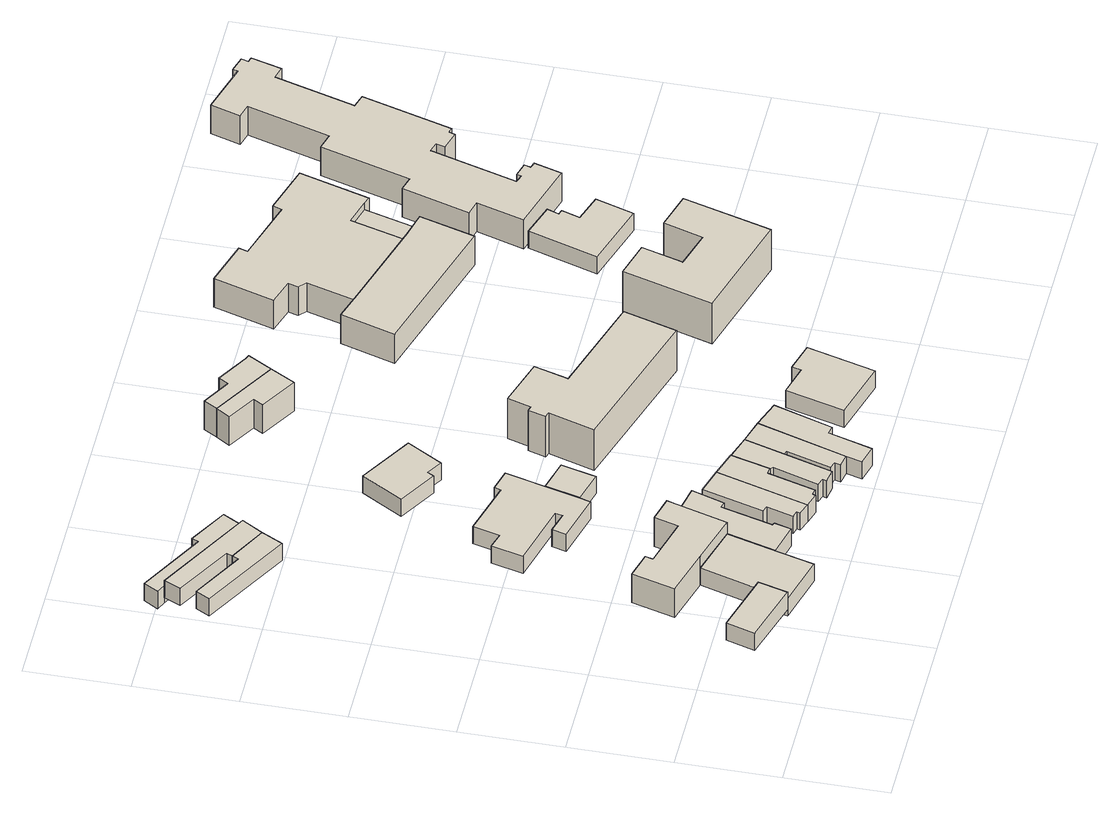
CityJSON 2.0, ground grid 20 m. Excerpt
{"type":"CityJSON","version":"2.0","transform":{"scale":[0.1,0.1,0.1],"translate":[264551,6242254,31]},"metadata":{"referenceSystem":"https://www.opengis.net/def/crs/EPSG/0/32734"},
"CityObjects":{
"building1":{"type":"Building","attributes":{"building":"garage","building:levels":1,"building_height":4.1,"plus_code":"4FRW3F83+F4W","ground_height":39.05,"roof_height":43.15},"geometry":[{"type":"Solid","lod":"1","boundaries":[[[[0,1,2,3]],[[1,4,5,2]],[[4,6,7,5]],[[6,0,3,7]],[[3,2,5,7]],[[6,4,1,0]]]]}]},
"building2":{"type":"Building","attributes":{"building":"yes","building:levels":1,"building_height":4.1,"plus_code":"4FRW3F83+G59","ground_height":37.46,"roof_height":41.56},"geometry":[{"type":"Solid","lod":"1","boundaries":[[[[8,9,10,11]],[[9,12,13,10]],[[12,14,15,13]],[[14,16,17,15]],[[16,18,19,17]],[[18,8,11,19]],[[11,10,13,15,17,19]],[[18,16,14,12,9,8]]]]}]},
"building3":{"type":"Building","attributes":{"address":"23A Salisbury Street Woodstock Cape Town","building":"yes","building:levels":2,"building_height":6.9,"plus_code":"4FRW3F83+H54","ground_height":37.46,"roof_height":44.36},"geometry":[{"type":"Solid","lod":"1","boundaries":[[[[9,8,20,21]],[[8,22,23,20]],[[22,24,25,23]],[[24,26,27,25]],[[26,28,29,27]],[[28,30,31,29]],[[30,32,33,31]],[[32,34,35,33]],[[34,36,37,35]],[[36,9,21,37]],[[21,20,23,25,27,29,31,33,35,37]],[[36,34,32,30,28,26,24,22,8,9]]]]}]},
"building4":{"type":"Building","attributes":{"address":"23 Salisbury Street Woodstock Cape Town","building":"house","building:levels":1,"building_height":4.1,"plus_code":"4FRW3F83+G68","ground_height":37.59,"roof_height":41.69},"geometry":[{"type":"Solid","lod":"1","boundaries":[[[[38,39,40,41]],[[39,42,43,40]],[[42,44,45,43]],[[44,46,47,45]],[[46,48,49,47]],[[48,50,51,49]],[[50,52,53,51]],[[52,54,55,53]],[[54,38,41,55]],[[41,40,43,45,47,49,51,53,55]],[[54,52,50,48,46,44,42,39,38]]]]}]},
"building5":{"type":"Building","attributes":{"address":"54 Milner Road Woodstock Cape Town","building":"house","building:levels":1,"building_height":4.1,"plus_code":"4FRW3F83+R4Q","ground_height":32.58,"roof_height":36.68},"geometry":[{"type":"Solid","lod":"1","boundaries":[[[[56,57,58,59]],[[57,60,61,58]],[[60,62,63,61]],[[62,64,65,63]],[[64,66,67,65]],[[66,56,59,67]],[[59,58,61,63,65,67]],[[66,64,62,60,57,56]]]]}]},
"building6":{"type":"Building","attributes":{"address":"52 Milner Road Woodstock Cape Town","building":"house","building:levels":1,"building_height":4.1,"plus_code":"4FRW3F83+V45","ground_height":32.58,"roof_height":36.68},"geometry":[{"type":"Solid","lod":"1","boundaries":[[[[60,68,69,61]],[[68,70,71,69]],[[70,72,73,71]],[[72,74,75,73]],[[74,62,63,75]],[[62,60,61,63]],[[61,69,71,73,75,63]],[[62,74,72,70,68,60]]]]}]},
"building7":{"type":"Building","attributes":{"address":"39 Milner Road Woodstock Cape Town","building":"house","building:levels":1,"building_height":4.1,"plus_code":"4FRW3F83+M67","ground_height":35.81,"roof_height":39.91},"geometry":[{"type":"Solid","lod":"1","boundaries":[[[[76,77,78,79]],[[77,80,81,78]],[[80,82,83,81]],[[82,84,85,83]],[[84,86,87,85]],[[86,88,89,87]],[[88,90,91,89]],[[90,92,93,91]],[[92,94,95,93]],[[94,96,97,95]],[[96,98,99,97]],[[98,100,101,99]],[[100,102,103,101]],[[102,76,79,103]],[[79,78,81,83,85,87,89,91,93,95,97,99,101,103]],[[102,100,98,96,94,92,90,88,86,84,82,80,77,76]]]]}]},
"building8":{"type":"Building","attributes":{"address":"50 Milner Road Woodstock Cape Town","building":"house","building:levels":1,"building_height":4.1,"plus_code":"4FRW3F83+V4H","ground_height":31.32,"roof_height":35.42},"geometry":[{"type":"Solid","lod":"1","boundaries":[[[[104,105,106,107]],[[105,108,109,106]],[[108,110,111,109]],[[110,112,113,111]],[[112,114,115,113]],[[114,116,117,115]],[[116,104,107,117]],[[107,106,109,111,113,115,117]],[[116,114,112,110,108,105,104]]]]}]},
"building9":{"type":"Building","attributes":{"address":"21 Salisbury Street Woodstock Cape Town","building":"house","building:levels":1,"building_height":4.1,"plus_code":"4FRW3F83+G7F","ground_height":37.59,"roof_height":41.69},"geometry":[{"type":"Solid","lod":"1","boundaries":[[[[118,119,120,121]],[[119,122,123,120]],[[122,124,125,123]],[[124,126,127,125]],[[126,128,129,127]],[[128,130,131,129]],[[130,132,133,131]],[[132,118,121,133]],[[121,120,123,125,127,129,131,133]],[[132,130,128,126,124,122,119,118]]]]}]},
"building10":{"type":"Building","attributes":{"address":"19 Salisbury Street Woodstock Cape Town","building":"house","building:levels":1,"building_height":4.1,"plus_code":"4FRW3F83+F7W","ground_height":37.59,"roof_height":41.69},"geometry":[{"type":"Solid","lod":"1","boundaries":[[[[119,118,121,120]],[[118,134,135,121]],[[134,136,137,135]],[[136,138,139,137]],[[138,140,141,139]],[[140,142,143,141]],[[142,144,145,143]],[[144,119,120,145]],[[120,121,135,137,139,141,143,145]],[[144,142,140,138,136,134,118,119]]]]}]},
"building11":{"type":"Building","attributes":{"building":"garage","building:levels":1,"building_height":4.1,"plus_code":"4FRW3F83+J7M","ground_height":35.93,"roof_height":40.03},"geometry":[{"type":"Solid","lod":"1","boundaries":[[[[146,147,148,149]],[[147,150,151,148]],[[150,152,153,151]],[[152,146,149,153]],[[149,148,151,153]],[[152,150,147,146]]]]}]},
"building12":{"type":"Building","attributes":{"address":"17 Salisbury Street Woodstock Cape Town","building":"house","building:levels":1,"building_height":4.1,"plus_code":"4FRW3F83+G82","ground_height":37.51,"roof_height":41.61},"geometry":[{"type":"Solid","lod":"1","boundaries":[[[[154,155,156,157]],[[155,158,159,156]],[[158,160,161,159]],[[160,162,163,161]],[[162,164,165,163]],[[164,166,167,165]],[[166,168,169,167]],[[168,170,171,169]],[[170,154,157,171]],[[157,156,159,161,163,165,167,169,171]],[[170,168,166,164,162,160,158,155,154]]]]}]},
"building13":{"type":"Building","attributes":{"address":"15 Salisbury Street Woodstock Cape Town","building":"house","building:levels":1,"building_height":4.1,"plus_code":"4FRW3F83+F8P","ground_height":37.51,"roof_height":41.61},"geometry":[{"type":"Solid","lod":"1","boundaries":[[[[170,168,169,171]],[[168,172,173,169]],[[172,174,175,173]],[[174,176,177,175]],[[176,178,179,177]],[[178,180,181,179]],[[180,182,183,181]],[[182,170,171,183]],[[171,169,173,175,177,179,181,183]],[[182,180,178,176,174,172,168,170]]]]}]},
"building14":{"type":"Building","attributes":{"address":"37 Milner Road Woodstock Cape Town","building":"yes","building:levels":1,"building_height":4.1,"plus_code":"4FRW3F83+P7R","ground_height":34.3,"roof_height":38.4},"geometry":[{"type":"Solid","lod":"1","boundaries":[[[[184,185,186,187]],[[185,188,189,186]],[[188,190,191,189]],[[190,192,193,191]],[[192,194,195,193]],[[194,184,187,195]],[[187,186,189,191,193,195]],[[194,192,190,188,185,184]]]]}]},
"building15":{"type":"Building","attributes":{"address":"13 Salisbury Street Woodstock Cape Town","building":"house","building:levels":1,"building_height":4.1,"plus_code":"4FRW3F83+G92","ground_height":37.51,"roof_height":41.61},"geometry":[{"type":"Solid","lod":"1","boundaries":[[[[182,180,181,183]],[[180,196,197,181]],[[196,198,199,197]],[[198,200,201,199]],[[200,202,203,201]],[[202,204,205,203]],[[204,182,183,205]],[[183,181,197,199,201,203,205]],[[204,202,200,198,196,180,182]]]]}]},
"building16":{"type":"Building","attributes":{"address":"9 Salisbury Street Woodstock Cape Town","building":"house","building:levels":1,"building_height":4.1,"plus_code":"4FRW3F83+FCR","ground_height":39.34,"roof_height":43.44},"geometry":[{"type":"Solid","lod":"1","boundaries":[[[[206,207,208,209]],[[207,210,211,208]],[[210,212,213,211]],[[212,214,215,213]],[[214,216,217,215]],[[216,206,209,217]],[[209,208,211,213,215,217]],[[216,214,212,210,207,206]]]]}]},
"building17":{"type":"Building","attributes":{"address":"Raydave 10 Salisbury Street Woodstock Cape Town","building":"apartments","building:levels":3,"building:flats":"24","building_height":9.7,"plus_code":"4FRW3F83+J9R","ground_height":35.69,"roof_height":45.39},"geometry":[{"type":"Solid","lod":"1","boundaries":[[[[218,219,220,221]],[[219,222,223,220]],[[222,224,225,223]],[[224,226,227,225]],[[226,228,229,227]],[[228,230,231,229]],[[230,232,233,231]],[[232,234,235,233]],[[234,236,237,235]],[[236,218,221,237]],[[221,220,223,225,227,229,231,233,235,237]],[[236,234,232,230,228,226,224,222,219,218]]]]}]},
"building18":{"type":"Building","attributes":{"building":"house","building:levels":2,"building_height":6.9,"plus_code":"4FRW3F83+V84","ground_height":32.86,"roof_height":39.76},"geometry":[{"type":"Solid","lod":"1","boundaries":[[[[238,239,240,241]],[[239,242,243,240]],[[242,244,245,243]],[[244,246,247,245]],[[246,248,249,247]],[[248,238,241,249]],[[241,240,243,245,247,249]],[[248,246,244,242,239,238]]]]}]},
"building19":{"type":"Building","attributes":{"building":"house","building:levels":2,"building_height":6.9,"plus_code":"4FRW3F83+V89","ground_height":32.86,"roof_height":39.76},"geometry":[{"type":"Solid","lod":"1","boundaries":[[[[238,248,249,241]],[[248,250,251,249]],[[250,252,253,251]],[[252,254,255,253]],[[254,256,257,255]],[[256,258,259,257]],[[258,238,241,259]],[[241,249,251,253,255,257,259]],[[258,256,254,252,250,248,238]]]]}]},
"building20":{"type":"Building","attributes":{"address":"Mountain View 2 Vine Road Woodstock Cape Town","building":"apartments","building:levels":3,"building:flats":"12","building_height":9.7,"plus_code":"4FRW3F83+HFX","ground_height":35.69,"roof_height":45.39},"geometry":[{"type":"Solid","lod":"1","boundaries":[[[[260,261,262,263]],[[261,264,265,262]],[[264,266,267,265]],[[266,268,269,267]],[[268,270,271,269]],[[270,272,273,271]],[[272,274,275,273]],[[274,260,263,275]],[[263,262,265,267,269,271,273,275]],[[274,272,270,268,266,264,261,260]]]]}]},
"building21":{"type":"Building","attributes":{"building":"office","building:levels":2,"building_height":6.9,"plus_code":"4FRW3F83+QFG","ground_height":32.77,"roof_height":39.67},"geometry":[{"type":"Solid","lod":"1","boundaries":[[[[276,277,278,279]],[[277,280,281,278]],[[280,282,283,281]],[[282,284,285,283]],[[284,286,287,285]],[[286,276,279,287]],[[279,278,281,283,285,287]],[[286,284,282,280,277,276]]]]}]},
"building22":{"type":"Building","attributes":{"address":"35A Woodstock Cape Town","building":"office","building:levels":2,"building_height":6.9,"plus_code":"4FRW3F83+RGV","ground_height":31.35,"roof_height":38.25},"geometry":[{"type":"Solid","lod":"1","boundaries":[[[[288,289,290,291]],[[289,292,293,290]],[[292,294,295,293]],[[294,296,297,295]],[[296,298,299,297]],[[298,300,301,299]],[[300,302,303,301]],[[302,304,305,303]],[[304,306,307,305]],[[306,308,309,307]],[[308,310,311,309]],[[310,312,313,311]],[[312,314,315,313]],[[314,316,317,315]],[[316,318,319,317]],[[318,288,291,319]],[[291,290,293,295,297,299,301,303,305,307,309,311,313,315,317,319]],[[318,316,314,312,310,308,306,304,302,300,298,296,294,292,289,288]]]]}]},
"building23":{"type":"Building","attributes":{"address":"4 Woodstock Cape Town","building":"house","building:levels":1,"building_height":4.1,"plus_code":"4FRW3F83+MHF","ground_height":34.32,"roof_height":38.42},"geometry":[{"type":"Solid","lod":"1","boundaries":[[[[320,321,322,323]],[[321,324,325,322]],[[324,326,327,325]],[[326,328,329,327]],[[328,330,331,329]],[[330,332,333,331]],[[332,334,335,333]],[[334,320,323,335]],[[323,322,325,327,329,331,333,335]],[[334,332,330,328,326,324,321,320]]]]}]},
"building24":{"type":"Building","attributes":{"building":"yes","building:levels":1,"building_height":4.1,"plus_code":"4FRW3F83+RG5","ground_height":32.77,"roof_height":36.87},"geometry":[{"type":"Solid","lod":"1","boundaries":[[[[336,337,338,339]],[[337,340,341,338]],[[340,342,343,341]],[[342,336,339,343]],[[339,338,341,343]],[[342,340,337,336]]]]}]},
"building25":{"type":"Building","attributes":{"address":"Vine Park 6 Woodstock Cape Town","building":"commercial","building:levels":2,"building_height":6.9,"plus_code":"4FRW3F83+RJ9","ground_height":31.68,"roof_height":38.58},"geometry":[{"type":"Solid","lod":"1","boundaries":[[[[344,345,346,347]],[[345,348,349,346]],[[348,350,351,349]],[[350,352,353,351]],[[352,354,355,353]],[[354,356,357,355]],[[356,358,359,357]],[[358,360,361,359]],[[360,362,363,361]],[[362,364,365,363]],[[364,366,367,365]],[[366,368,369,367]],[[368,370,371,369]],[[370,372,373,371]],[[372,374,375,373]],[[374,376,377,375]],[[376,378,379,377]],[[378,380,381,379]],[[380,382,383,381]],[[382,384,385,383]],[[384,386,387,385]],[[386,388,389,387]],[[388,390,391,389]],[[390,392,393,391]],[[392,394,395,393]],[[394,396,397,395]],[[396,398,399,397]],[[398,400,401,399]],[[400,402,403,401]],[[402,404,405,403]],[[404,406,407,405]],[[406,344,347,407]],[[347,346,349,351,353,355,357,359,361,363,365,367,369,371,373,375,377,379,381,383,385,387,389,391,393,395,397,399,401,403,405,407]],[[406,404,402,400,398,396,394,392,390,388,386,384,382,380,378,376,374,372,370,368,366,364,362,360,358,356,354,352,350,348,345,344]]]]}]}
},
"vertices":[
[180,125,81],[59,159,81],[59,159,122],[180,125,122],[42,103,81],[42,103,122],[164,68,81],[164,68,122],
[314,211,65],[213,239,65],[213,239,106],[314,211,106],[180,125,65],[180,125,106],[164,68,65],[164,68,106],[266,40,65],[266,40,106],[287,116,65],[287,116,106],
[314,211,134],[213,239,134],[344,312,65],[344,312,134],[349,329,65],[349,329,134],[299,342,65],[299,342,134],[286,295,65],[286,295,134],[189,321,65],[189,321,134],[193,336,65],[193,336,134],[141,350,65],[141,350,134],[118,266,65],[118,266,134],
[344,312,66],[314,211,66],[314,211,107],[344,312,107],[287,116,66],[287,116,107],[350,100,66],[350,100,107],[359,133,66],[359,133,107],[354,136,66],[354,136,107],[382,236,66],[382,236,107],[394,233,66],[394,233,107],[415,297,66],[415,297,107],
[2,1099,16],[177,1001,16],[177,1001,57],[2,1099,57],[199,1043,16],[199,1043,57],[125,1082,16],[125,1082,57],[119,1070,16],[119,1070,57],[18,1126,16],[18,1126,57],
[224,1084,16],[224,1084,57],[35,1188,16],[35,1188,57],[20,1156,16],[20,1156,57],[130,1093,16],[130,1093,57],
[373,494,48],[391,562,48],[391,562,89],[373,494,89],[412,640,48],[412,640,89],[369,651,48],[369,651,89],[365,638,48],[365,638,89],[258,667,48],[258,667,89],[244,615,48],[244,615,89],[213,624,48],[213,624,89],[197,562,48],[197,562,89],[323,529,48],[323,529,89],[320,515,48],[320,515,89],[279,526,48],[279,526,89],[272,498,48],[272,498,89],[367,473,48],[367,473,89],
[224,1084,3],[247,1124,3],[247,1124,44],[224,1084,44],[171,1166,3],[171,1166,44],[165,1153,3],[165,1153,44],[34,1225,3],[34,1225,44],[17,1197,3],[17,1197,44],[35,1188,3],[35,1188,44],
[420,85,66],[473,264,66],[473,264,107],[420,85,107],[421,279,66],[421,279,107],[387,160,66],[387,160,107],[399,156,66],[399,156,107],[383,104,66],[383,104,107],[397,100,66],[397,100,107],[395,93,66],[395,93,107],
[448,76,66],[448,76,107],[450,82,66],[450,82,107],[462,80,66],[462,80,107],[489,173,66],[489,173,107],[502,171,66],[502,171,107],[523,248,66],[523,248,107],
[373,494,49],[435,477,49],[435,477,90],[373,494,90],[453,546,49],[453,546,90],[391,562,49],[391,562,90],
[523,248,65],[502,171,65],[502,171,106],[523,248,106],[507,167,65],[507,167,106],[479,78,65],[479,78,106],[494,73,65],[494,73,106],[492,65,65],[492,65,106],[519,61,65],[519,61,106],[547,154,65],[547,154,106],[571,233,65],[571,233,106],
[555,152,65],[555,152,106],[529,65,65],[529,65,106],[542,61,65],[542,61,106],[539,49,65],[539,49,106],[564,44,65],[564,44,106],[619,219,65],[619,219,106],
[319,812,33],[394,768,33],[394,768,74],[319,812,74],[401,780,33],[401,780,74],[431,762,33],[431,762,74],[472,831,33],[472,831,74],[368,893,33],[368,893,74],
[555,13,65],[555,13,106],[594,3,65],[594,3,106],[620,88,65],[620,88,106],[636,85,65],[636,85,106],[673,200,65],[673,200,106],
[819,170,83],[761,186,83],[761,186,124],[819,170,124],[756,168,83],[756,168,124],[697,184,83],[697,184,124],[665,69,83],[665,69,124],[782,37,83],[782,37,124],
[550,665,47],[536,619,47],[536,619,144],[550,665,144],[526,622,47],[526,622,144],[516,587,47],[516,587,144],[526,584,47],[526,584,144],[498,494,47],[498,494,144],[793,405,47],[793,405,144],[824,509,47],[824,509,144],[625,569,47],[625,569,144],[645,636,47],[645,636,144],
[477,1185,19],[459,1158,19],[459,1158,88],[477,1185,88],[515,1125,19],[515,1125,88],[503,1106,19],[503,1106,88],[575,1063,19],[575,1063,88],[602,1111,19],[602,1111,88],
[629,1158,19],[629,1158,88],[620,1162,19],[620,1162,88],[558,1198,19],[558,1198,88],[547,1179,19],[547,1179,88],[492,1211,19],[492,1211,88],
[930,533,47],[878,357,47],[878,357,144],[930,533,144],[1096,295,47],[1096,295,144],[1146,467,47],[1146,467,144],[1073,488,47],[1073,488,144],[1050,411,47],[1050,411,144],[977,432,47],[977,432,144],[1001,513,47],[1001,513,144],
[1010,948,18],[831,1001,18],[831,1001,87],[1010,948,87],[773,1019,18],[773,1019,87],[740,913,18],[740,913,87],[1031,827,18],[1031,827,87],[1063,935,18],[1063,935,87],
[831,1001,4],[1010,948,4],[1010,948,73],[831,1001,73],[1015,962,4],[1015,962,73],[1042,1057,4],[1042,1057,73],[1092,1043,4],[1092,1043,73],[1108,1037,4],[1108,1037,73],[1149,1174,4],[1149,1174,73],[1051,1203,4],[1051,1203,73],[1045,1185,4],[1045,1185,73],[922,1222,4],[922,1222,73],[927,1239,4],[927,1239,73],[837,1266,4],[837,1266,73],[801,1148,4],[801,1148,73],[852,1132,4],[852,1132,73],[846,1113,4],[846,1113,73],[860,1100,4],[860,1100,73],
[1036,602,33],[1165,562,33],[1165,562,74],[1036,602,74],[1189,637,33],[1189,637,74],[1134,655,33],[1134,655,74],[1146,691,33],[1146,691,74],[1136,694,33],[1136,694,74],[1144,717,33],[1144,717,74],[1079,738,33],[1079,738,74],
[1092,1043,18],[1042,1057,18],[1042,1057,59],[1092,1043,59],[1015,962,18],[1015,962,59],[1065,948,18],[1065,948,59],
[1243,711,7],[1259,765,7],[1259,765,76],[1243,711,76],[1247,769,7],[1247,769,76],[1251,782,7],[1251,782,76],[1223,790,7],[1223,790,76],[1220,781,7],[1220,781,76],[1204,786,7],[1204,786,76],[1254,955,7],[1254,955,76],[1274,949,7],[1274,949,76],[1269,931,7],[1269,931,76],[1306,921,7],[1306,921,76],[1310,933,7],[1310,933,76],[1320,930,7],[1320,930,76],[1372,1106,7],[1372,1106,76],[1345,1114,7],[1345,1114,76],[1391,1270,7],[1391,1270,76],[1416,1263,7],[1416,1263,76],[1433,1323,7],[1433,1323,76],[1423,1326,7],[1423,1326,76],[1427,1340,7],[1427,1340,76],[1396,1349,7],[1396,1349,76],[1393,1339,7],[1393,1339,76],[1293,1368,7],[1293,1368,76],[1275,1310,7],[1275,1310,76],[1303,1302,7],[1303,1302,76],[1255,1142,7],[1255,1142,76],[1223,1151,7],[1223,1151,76],[1171,976,7],[1171,976,76],[1143,984,7],[1143,984,76],[1103,852,7],[1103,852,76],[1132,844,7],[1132,844,76],[1104,752,7],[1104,752,76]
]}
